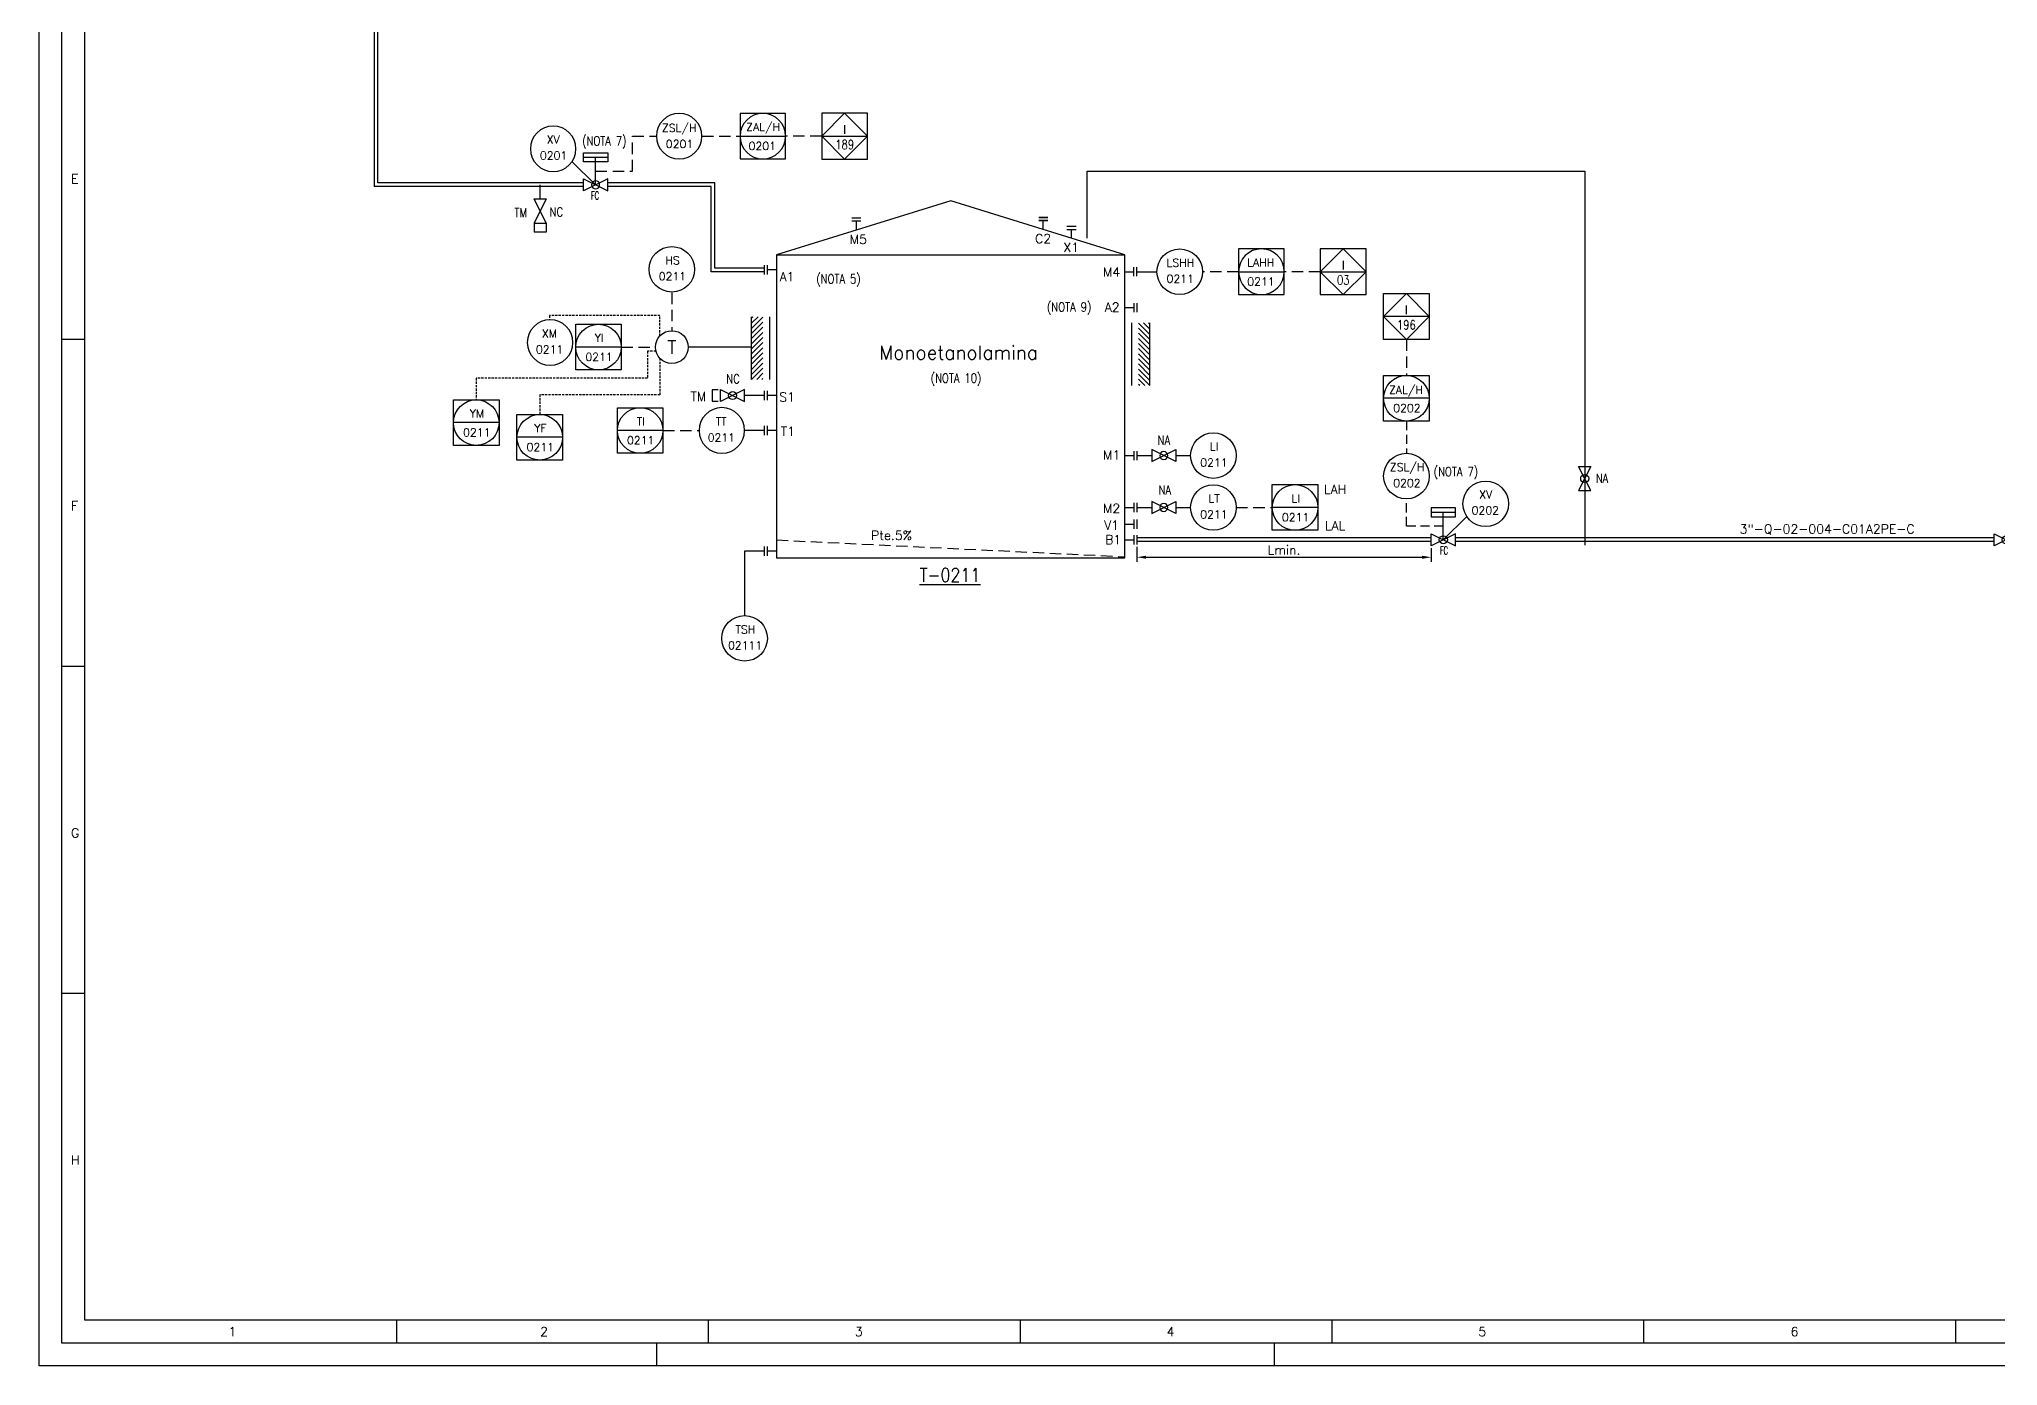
# Model space of a CAD drawing. Header units: metres. Extents: x 142 to 2995, y 1649 to 2243.
# Drawn here: x 1158 to 1587.8, y 1649 to 1940 of the extents above; entities that cross this region are included whole.
import ezdxf
from ezdxf.enums import TextEntityAlignment as Align

# ---------------------------------------------------------------- set-up
doc = ezdxf.new("R2010")
doc.units = ezdxf.units.M
doc.linetypes.add('TRAZOS', pattern=[0.75, 0.5, -0.25])
for name, color, linetype in [('CAJETIN', 1, 'Continuous'), ('COTAS', 4, 'Continuous'), ('EQUIPOS', 5, 'Continuous'), ('EQUIPOS 02', 1, 'Continuous'), ('FORMATO', 7, 'Continuous'), ('INSTRUMENTOS', 1, 'Continuous'), ('TEX', 7, 'Continuous'), ('TEXTO-INSTRUMENTACION', 7, 'Continuous'), ('TEXTO-VALVULAS Y ACCESORIOS', 7, 'Continuous'), ('TUBERIA', 5, 'Continuous'), ('TUBERÍA2', 1, 'TRAZOS'), ('VALVULAS Y ACCESORIOS', 1, 'Continuous')]:
    doc.layers.add(name, color=color, linetype=linetype)
doc.styles.add('PY', font='ROMANS.shx')
doc.styles.add('PY1', font='ROMANS.shx', dxfattribs={"width": 0.8})
doc.styles.add('PY3', font='ROMANS.shx', dxfattribs={"width": 0.6})
doc.styles.add('TXT', font='txt')
doc.linetypes.add('SEÑAL_MECANICA2', pattern='A,4.411183,["o",PY,S=4.130212,R=360,X=0,Y=-1.374288],0.588817,-0.374158,["",PY,S=2,R=360,X=0,Y=-0.688262],-2.183682', length=7.55784)
doc.dimstyles.new('1-5', dxfattribs={"dimtxt": 2, "dimasz": 2, "dimexe": 1, "dimexo": 0.5, "dimgap": 0.6, "dimtad": 1, "dimdec": 0, "dimlfac": 5, "dimzin": 0, "dimdsep": 46, "dimtxsty": 'PY', "dimcen": 0.7, "dimclrd": 4, "dimclre": 4, "dimclrt": 7, "dimazin": 0, "dimtfac": 1, "dimtdec": 0, "dimtofl": 0, "dimtmove": 0, "dimatfit": 3, "dimfxl": 1, "dimtolj": 1, "dimtzin": 0, "dimarcsym": 0})

# ---------------------------------------------------------------- blocks, each defined once
blk = doc.blocks.new('VALV GLOB-V')
at = {"layer": 'INSTRUMENTOS', "color": 1, "flags": 128}
blk.add_lwpolyline([(5.7, -1.43), (5.7, 1.43), (0, -1.43), (0, 1.43)], close=True, dxfattribs=at)
at = {"layer": 'INSTRUMENTOS', "color": 1}
blk.add_circle((2.85, 0), 0.95, dxfattribs=at)
at = {"layer": 'INSTRUMENTOS', "color": 7, "linetype": 'SEÑAL_MECANICA2', "style": 'PY'}
blk.add_attdef('REF.', text='', height=2, dxfattribs=at).set_placement((3, -3.37), align=Align.MIDDLE)
blk = doc.blocks.new('SEÑAL CIR')
at = {"color": 1}
blk.add_circle((0, 5.7), 5.7, dxfattribs=at)
at = {"layer": 'INSTRUMENTOS', "linetype": 'Continuous', "style": 'PY', "flags": 4}
for p in [(0.18, 6.94), (0.13, 2.95)]:
    blk.add_attdef('---', text='', height=2, dxfattribs=at).set_placement(p, align=Align.CENTER)
blk = doc.blocks.new('SEÑAL CIRCU MARCO')
at = {"color": 1, "linetype": 'Continuous', "ltscale": 0.5}
blk.add_line((5.7, 5.7), (-5.7, 5.7), dxfattribs=at)
at = {"color": 1, "flags": 128}
blk.add_lwpolyline([(5.7, 0), (-5.7, 0), (-5.7, 11.4), (5.7, 11.4)], close=True, dxfattribs=at)
at = {"color": 1}
blk.add_circle((0, 5.7), 5.7, dxfattribs=at)
at = {"style": 'PY'}
for tag, p in [('XXX', (0.18, 7.98)), ('YYY', (0.13, 3.24))]:
    blk.add_attdef(tag, text='', height=2, dxfattribs=at).set_placement(p, align=Align.MIDDLE)
blk = doc.blocks.new('SECUENCIA PROGRAMADA EN SISTEMA DE CONTROL PLC')
at = {"layer": 'INSTRUMENTOS'}
blk.add_line((-5, 5), (5, 5), dxfattribs=at)
at = {"layer": 'INSTRUMENTOS', "flags": 128}
for points in [[(0, 0), (-5, 5), (0, 10), (5, 5)], [(-5, 0), (5, 0), (5, 10), (-5, 10)]]:
    blk.add_lwpolyline(points, close=True, dxfattribs=at)
at = {"layer": 'TEXTO-INSTRUMENTACION', "linetype": 'Continuous', "style": 'PY1', "width": 0.8}
for tag, p in [('XXX', (0.01, 6.43)), ('YYY', (0.01, 3.17))]:
    blk.add_attdef(tag, text='', height=2, dxfattribs=at).set_placement(p, align=Align.MIDDLE_CENTER)
blk = doc.blocks.new('*D56')
at = {"layer": 'COTAS', "color": 4, "lineweight": -2, "transparency": 16777216}
for p, q in [((1398.85, 1828.66), (1398.85, 1825.35)), ((1463.4, 1828.32), (1463.4, 1825.35)), ((1400.85, 1826.35), (1461.4, 1826.35))]:
    blk.add_line(p, q, dxfattribs=at)
at = {"layer": 'COTAS', "color": 4, "transparency": 16777216}
for points in [[(1400.85, 1826.69), (1400.85, 1826.02), (1398.85, 1826.35)], [(1461.4, 1826.69), (1461.4, 1826.02), (1463.4, 1826.35)]]:
    blk.add_solid(points, dxfattribs=at)
at = {"layer": 'DEFPOINTS', "color": 0, "transparency": 16777216}
for p in [(1398.85, 1829.16), (1463.4, 1828.82), (1463.4, 1826.35)]:
    blk.add_point(p, dxfattribs=at)
at = {"layer": 'COTAS', "color": 7, "transparency": 16777216, "insert": (1431.12, 1827.95), "char_height": 2, "attachment_point": 5, "style": 'PY'}
blk.add_mtext('\\A1;Lmin.', dxfattribs=at)
blk = doc.blocks.new('VALV TIPO COMPUERTA')
at = {"layer": 'VALVULAS Y ACCESORIOS', "flags": 128}
blk.add_lwpolyline([(0, -1.33), (0, 1.33), (5.33, -1.33), (5.33, 1.33)], close=True, dxfattribs=at)
at = {"layer": 'TEXTO-VALVULAS Y ACCESORIOS', "linetype": 'SEÑAL_MECANICA2', "style": 'PY1', "width": 0.8}
blk.add_attdef('REF.', text='', height=2, dxfattribs=at).set_placement((2.94, -3.07), align=Align.MIDDLE)
blk = doc.blocks.new('TAPA ROSCADA S.W.')
at = {"layer": 'VALVULAS Y ACCESORIOS', "ltscale": 0.1}
for p, q in [((-0.75, 1), (0.75, 1)), ((0.75, 1), (0.75, -1)), ((-0.75, -1), (0.75, -1))]:
    blk.add_line(p, q, dxfattribs=at)
blk = doc.blocks.new('MARCO-A1')
at = {"layer": 'FORMATO', "color": 5}
for p, q in [((5, 225.25), (10, 225.25)), ((5, 153.5), (10, 153.5)), ((5, 81.75), (10, 81.75)), ((78.42, 10), (78.42, 5)), ((146.83, 10), (146.83, 5)), ((215.25, 10), (215.25, 5)), ((283.67, 10), (283.67, 5)), ((352.08, 10), (352.08, 5)), ((420.5, 10), (420.5, 5))]:
    blk.add_line(p, q, dxfattribs=at)
at = {"layer": 'FORMATO', "color": 1, "linetype": 'Continuous'}
for p, q in [((135.5, 5), (135.5, 0)), ((271, 5), (271, 0))]:
    blk.add_line(p, q, dxfattribs=at)
at = {"layer": 'FORMATO', "color": 1}
blk.add_lwpolyline([(0, 594), (841, 594), (841, 0), (0, 0)], close=True, dxfattribs=at)
at = {"layer": 'FORMATO', "color": 5}
blk.add_lwpolyline([(5, 589), (836, 589), (836, 5), (5, 5)], close=True, dxfattribs=at)
at = {"layer": 'FORMATO', "color": 8, "linetype": 'Continuous'}
blk.add_lwpolyline([(10, 584), (831, 584), (831, 10), (10, 10)], close=True, dxfattribs=at)
at = {"layer": 'FORMATO', "color": 1, "style": 'PY'}
for s, p in [('E', (7, 259.42)), ('F', (7, 187.67)), ('G', (7, 115.92)), ('H', (7, 44.17)), ('1', (41.52, 6.5)), ('2', (109.93, 6.5)), ('3', (178.99, 6.5)), ('4', (247.4, 6.5)), ('5', (315.82, 6.5)), ('6', (384.34, 6.5))]:
    blk.add_text(s, height=2, dxfattribs=at).set_placement(p)

msp = doc.modelspace()

# ---------------------------------------------------------------- hatches: boundary and pattern name
at = {"layer": 'EQUIPOS'}
h = msp.add_hatch(dxfattribs=at)
h.set_pattern_fill('ANSI31', color=4, scale=0.25, style=0)
h.set_pattern_definition([(45, (81.8776, 2669.2033), (-0.561266, 0.561266), [])])
h.paths.add_polyline_path([(1314.28, 1865.35), (1316.78, 1865.35), (1316.78, 1879.1), (1314.28, 1879.1)])
h = msp.add_hatch(dxfattribs=at)
h.set_pattern_fill('ANSI31', color=4, scale=0.25, style=0)
h.set_pattern_definition([(135, (2634.10984, 2667.8743), (0.561266, 0.561266), [])])
h.paths.add_polyline_path([(1401.7, 1864.02), (1399.2, 1864.02), (1399.2, 1877.77), (1401.7, 1877.77)])

# ---------------------------------------------------------------- linework, layer by layer
at = {"color": 1}
for p, q in [((1280.05, 1908.05), (1274.88, 1913.13)), ((1398.85, 1889), (1403.23, 1889)), ((1314.28, 1872.46), (1300.39, 1872.46)), ((1317.14, 1861.83), (1312.75, 1861.83)), ((1317.14, 1854.17), (1312.76, 1854.17)), ((1398.85, 1848.66), (1402.1, 1848.66)), ((1407.37, 1848.66), (1410.62, 1848.66)), ((1398.85, 1837.27), (1402.1, 1837.27)), ((1407.37, 1837.27), (1410.62, 1837.27)), ((1466.06, 1830.18), (1471.24, 1835.26)), ((1317.14, 1827.68), (1312.76, 1827.68))]:
    msp.add_line(p, q, dxfattribs=at)
at = {"color": 1, "flags": 128}
msp.add_lwpolyline([(1306.95, 1863.08), (1305.64, 1863.08), (1305.64, 1860.58), (1306.95, 1860.58)], dxfattribs=at)
at = {"color": 1}
msp.add_lwpolyline([(1312.76, 1827.68), (1312.76, 1813.56)], dxfattribs=at)
msp.add_circle((1296.79, 1872.46), 3.6, dxfattribs=at)
at = {"layer": 'CAJETIN', "color": 1, "linetype": 'TRAZOS', "ltscale": 5}
for p, q in [((1288.14, 1911.07), (1288.14, 1918.74)), ((1288.14, 1918.74), (1293.39, 1918.74)), ((1303.39, 1918.74), (1311.74, 1918.74)), ((1329.66, 1918.74), (1321.74, 1918.74)), ((1280.05, 1911.07), (1288.14, 1911.07)), ((1421.15, 1889), (1413.23, 1889)), ((1439.08, 1889), (1431.16, 1889)), ((1457.97, 1874.16), (1457.97, 1866.23)), ((1294.83, 1854.17), (1302.76, 1854.17)), ((1420.62, 1837.27), (1428.54, 1837.27)), ((1319.78, 1830.14), (1396.2, 1826.46))]:
    msp.add_line(p, q, dxfattribs=at)
at = {"layer": 'CAJETIN', "color": 1, "linetype": 'TRAZOS', "ltscale": 4}
for p, q in [((1457.97, 1856.23), (1457.98, 1849.15)), ((1457.98, 1833.2), (1457.98, 1839.16)), ((1466.06, 1833.2), (1457.98, 1833.2))]:
    msp.add_line(p, q, dxfattribs=at)
at = {"layer": 'EQUIPOS'}
for p, q in [((1357.99, 1904.53), (1319.78, 1892.67)), ((1396.2, 1892.67), (1357.99, 1904.53)), ((1319.78, 1892.67), (1319.78, 1826.25)), ((1396.2, 1830.16), (1396.2, 1892.67)), ((1396.2, 1826.25), (1396.2, 1830.16)), ((1319.78, 1826.25), (1396.2, 1826.25))]:
    msp.add_line(p, q, dxfattribs=at)
at = {"layer": 'EQUIPOS', "color": 4}
for p, q in [((1314.28, 1865.35), (1314.28, 1879.11)), ((1318.28, 1865.35), (1318.28, 1879.11)), ((1397.7, 1864.02), (1397.7, 1877.78)), ((1401.7, 1864.02), (1401.7, 1877.78))]:
    msp.add_line(p, q, dxfattribs=at)
at = {"layer": 'EQUIPOS'}
msp.add_lwpolyline([(1387.93, 1896.36), (1387.93, 1911.08), (1497.09, 1911.08), (1497.09, 1829.03)], dxfattribs=at)
at = {"layer": 'EQUIPOS 02', "color": 5}
msp.add_line((1319.78, 1892.67), (1396.2, 1892.67), dxfattribs=at)
at = {"layer": 'TUBERIA', "color": 5, "linetype": 'Continuous'}
for p, q in [((1277.39, 1908.47), (1232.23, 1908.47)), ((1295.42, 1908.47), (1282.72, 1908.47)), ((1295.42, 1908.47), (1282.72, 1908.47)), ((1300.68, 1908.47), (1282.72, 1908.47)), ((1306.18, 1908.47), (1300.68, 1908.47)), ((1306.18, 1908.47), (1300.68, 1908.47)), ((1306.18, 1889.8), (1306.18, 1908.47)), ((1317.14, 1889.8), (1306.18, 1889.8)), ((1463.4, 1830.59), (1398.85, 1830.58)), ((1416.85, 1830.58), (1404.15, 1830.58)), ((1416.85, 1830.58), (1404.15, 1830.58)), ((1481.43, 1830.59), (1468.73, 1830.59)), ((1481.43, 1830.59), (1468.73, 1830.59)), ((1586.94, 1830.58), (1468.73, 1830.59))]:
    msp.add_line(p, q, dxfattribs=at)
at = {"layer": 'TUBERIA', "color": 4, "linetype": 'Continuous'}
for p, q in [((1277.39, 1907.67), (1231.43, 1907.67)), ((1295.42, 1907.67), (1282.72, 1907.67)), ((1295.42, 1907.67), (1282.72, 1907.67)), ((1295.42, 1907.67), (1282.72, 1907.67)), ((1305.38, 1907.67), (1295.42, 1907.67)), ((1305.38, 1907.67), (1300.68, 1907.67)), ((1305.38, 1889), (1305.38, 1907.67)), ((1317.14, 1889), (1305.38, 1889)), ((1416.85, 1829.78), (1398.85, 1829.78)), ((1416.85, 1829.78), (1404.15, 1829.78)), ((1416.85, 1829.78), (1404.15, 1829.78)), ((1463.4, 1829.79), (1416.85, 1829.78)), ((1481.43, 1829.79), (1468.73, 1829.79)), ((1481.43, 1829.79), (1468.73, 1829.79)), ((1481.43, 1829.79), (1468.73, 1829.79)), ((1586.94, 1829.78), (1481.43, 1829.79))]:
    msp.add_line(p, q, dxfattribs=at)
at = {"layer": 'TUBERIA', "lineweight": 30}
msp.add_line((1267.88, 1904.99), (1267.88, 1908.05), dxfattribs=at)
at = {"layer": 'TUBERIA', "linetype": 'Continuous'}
for p, q in [((1337.28, 1898.1), (1337.28, 1900.08)), ((1378.29, 1898.23), (1378.29, 1900.21)), ((1378.29, 1898.23), (1378.29, 1900.21)), ((1384.47, 1896.31), (1384.47, 1898.29)), ((1319.78, 1889.4), (1317.8, 1889.4)), ((1396.2, 1889), (1398.19, 1889)), ((1396.2, 1881.12), (1398.19, 1881.12)), ((1319.78, 1861.83), (1317.8, 1861.83)), ((1319.78, 1854.17), (1317.8, 1854.17)), ((1396.2, 1848.66), (1398.19, 1848.66)), ((1396.2, 1837.27), (1398.19, 1837.27)), ((1396.2, 1833.6), (1398.19, 1833.6)), ((1319.78, 1827.68), (1317.8, 1827.68)), ((1396.2, 1830.16), (1398.19, 1830.16))]:
    msp.add_line(p, q, dxfattribs=at)
at = {"layer": 'TUBERIA', "color": 1, "linetype": 'TRAZOS', "ltscale": 5}
for p, q in [((1296.79, 1884.36), (1296.79, 1876.1)), ((1285.69, 1872.46), (1293.19, 1872.46))]:
    msp.add_line(p, q, dxfattribs=at)
at = {"layer": 'TUBERIA', "color": 4, "linetype": 'Continuous'}
msp.add_lwpolyline([(1724.87, 2078.61), (1724.87, 1990.71), (1231.43, 1990.71), (1231.43, 1907.67)], dxfattribs=at)
at = {"layer": 'TUBERIA', "color": 5, "linetype": 'Continuous'}
msp.add_lwpolyline([(1232.23, 1908.47), (1232.23, 1989.53), (1726.69, 1989.53), (1726.69, 2079.41)], dxfattribs=at)
at = {"layer": 'TUBERÍA2'}
for points in [[(1294.18, 1874.93), (1294.18, 1879.36), (1269.9, 1879.36), (1269.9, 1878.47)], [(1293.31, 1871.54), (1291.46, 1871.54), (1291.46, 1865.63), (1253.86, 1865.63)], [(1294.18, 1869.98), (1294.18, 1861.99), (1267.8, 1861.99)], [(1253.86, 1865.63), (1253.86, 1860.89)], [(1267.8, 1861.99), (1267.8, 1857.66)]]:
    msp.add_lwpolyline(points, dxfattribs=at)
at = {"layer": 'VALVULAS Y ACCESORIOS'}
for p, q in [((1282.72, 1914.09), (1277.39, 1914.09)), ((1280.05, 1908.05), (1280.05, 1914.09)), ((1463.4, 1836.22), (1468.73, 1836.22)), ((1466.06, 1830.18), (1466.06, 1836.22))]:
    msp.add_line(p, q, dxfattribs=at)
at = {"layer": 'VALVULAS Y ACCESORIOS', "ltscale": 0.1}
for p, q in [((1338.28, 1900.75), (1336.28, 1900.75)), ((1338.28, 1900.08), (1336.28, 1900.08)), ((1379.29, 1900.88), (1377.29, 1900.88)), ((1377.29, 1900.88), (1379.29, 1900.88)), ((1379.29, 1900.21), (1377.29, 1900.21)), ((1377.29, 1900.21), (1379.29, 1900.21)), ((1383.47, 1898.96), (1385.47, 1898.96)), ((1383.47, 1898.29), (1385.47, 1898.29)), ((1317.14, 1888.4), (1317.14, 1890.4)), ((1317.8, 1888.4), (1317.8, 1890.4)), ((1398.19, 1888), (1398.19, 1890)), ((1398.85, 1888), (1398.85, 1890)), ((1398.19, 1882.12), (1398.19, 1880.12)), ((1398.85, 1882.12), (1398.85, 1880.12)), ((1317.14, 1860.83), (1317.14, 1862.83)), ((1317.8, 1860.83), (1317.8, 1862.83)), ((1317.14, 1853.17), (1317.14, 1855.17)), ((1317.8, 1853.17), (1317.8, 1855.17)), ((1398.19, 1849.66), (1398.19, 1847.66)), ((1398.85, 1849.66), (1398.85, 1847.66)), ((1398.19, 1838.27), (1398.19, 1836.27)), ((1398.85, 1838.27), (1398.85, 1836.27)), ((1398.19, 1834.6), (1398.19, 1832.6)), ((1398.19, 1831.16), (1398.19, 1829.16)), ((1398.85, 1834.6), (1398.85, 1832.6)), ((1398.85, 1831.16), (1398.85, 1829.16)), ((1317.14, 1826.68), (1317.14, 1828.68)), ((1317.8, 1826.68), (1317.8, 1828.68))]:
    msp.add_line(p, q, dxfattribs=at)
at = {"layer": 'VALVULAS Y ACCESORIOS', "flags": 128}
for points in [[(1282.72, 1915.09), (1282.72, 1913.09), (1277.39, 1913.09), (1277.39, 1915.09)], [(1282.72, 1906.71), (1282.72, 1909.38), (1277.39, 1906.71), (1277.39, 1909.38)], [(1463.4, 1837.22), (1463.4, 1835.22), (1468.73, 1835.22), (1468.73, 1837.22)], [(1463.4, 1828.84), (1463.4, 1831.51), (1468.73, 1828.84), (1468.73, 1831.51)]]:
    msp.add_lwpolyline(points, close=True, dxfattribs=at)

# ---------------------------------------------------------------- block references
msp.add_blockref('MARCO-A1', (1157.95, 1648.95))
at = {"linetype": 'Continuous'}
ref = msp.add_blockref('SEÑAL CIR', (1298.39, 1913.74), dxfattribs=dict(at, xscale=-0.8770999999999276, yscale=0.8770999999999276, zscale=0.8770999999999276))
ref.add_attrib('---', 'ZSL/H', dxfattribs={"layer": 'INSTRUMENTOS', "color": 7, "linetype": 'Continuous', "height": 1.754, "style": 'PY'}).set_placement((1298.4, 1919.65), align=Align.CENTER)
ref.add_attrib('---', '0201', dxfattribs={"layer": 'INSTRUMENTOS', "color": 7, "linetype": 'Continuous', "height": 1.754, "style": 'PY'}).set_placement((1298.47, 1916.14), align=Align.CENTER)
ref = msp.add_blockref('SEÑAL CIRCU MARCO', (1316.74, 1913.74), dxfattribs=dict(xscale=-0.8770999999999276, yscale=0.8770999999999276, zscale=0.8770999999999276))
ref.add_attrib('XXX', 'ZAL/H', dxfattribs={"height": 1.754, "style": 'PY'}).set_placement((1316.81, 1920.62), align=Align.MIDDLE)
ref.add_attrib('YYY', '0201', dxfattribs={"height": 1.754, "style": 'PY'}).set_placement((1316.63, 1916.58), align=Align.MIDDLE)
ref = msp.add_blockref('SECUENCIA PROGRAMADA EN SISTEMA DE CONTROL PLC', (1334.69, 1913.71), dxfattribs=dict(xscale=1.005571670621066, yscale=1.005571670621066, zscale=1.005571670621066))
ref.add_attrib('XXX', 'I', dxfattribs={"layer": 'TEXTO-INSTRUMENTACION', "linetype": 'Continuous', "height": 2.01, "style": 'TXT'}).set_placement((1334.7, 1920.18), align=Align.MIDDLE_CENTER)
ref.add_attrib('YYY', '189', dxfattribs={"layer": 'TEXTO-INSTRUMENTACION', "linetype": 'Continuous', "height": 2.011, "style": 'PY1', "width": 0.8}).set_placement((1334.7, 1916.9), align=Align.MIDDLE_CENTER)
ref = msp.add_blockref('SEÑAL CIR', (1270.75, 1910.95), dxfattribs=dict(at, xscale=-0.8770999999999276, yscale=0.8770999999999276, zscale=0.8770999999999276))
ref.add_attrib('---', 'XV', dxfattribs={"layer": 'INSTRUMENTOS', "color": 7, "linetype": 'Continuous', "height": 1.754, "style": 'PY'}).set_placement((1270.75, 1917.11), align=Align.CENTER)
ref.add_attrib('---', '0201', dxfattribs={"layer": 'INSTRUMENTOS', "color": 7, "linetype": 'Continuous', "height": 1.754, "style": 'PY'}).set_placement((1270.83, 1913.62), align=Align.CENTER)
ref = msp.add_blockref('VALV GLOB-V', (1282.72, 1908.05), dxfattribs=dict(at, xscale=-0.9356729824555714, yscale=0.9356729824555714, zscale=0.9356729824555714))
ref.add_attrib('REF.', 'FC', dxfattribs={"layer": 'INSTRUMENTOS', "color": 7, "linetype": 'SEÑAL_MECANICA2', "height": 1.778, "style": 'PY3', "width": 0.6}).set_placement((1279.92, 1905.71), align=Align.MIDDLE)
at = {"linetype": 'Continuous', "rotation": 270}
msp.add_blockref('VALV TIPO COMPUERTA', (1267.88, 1904.99), dxfattribs=at)
at = {"color": 1, "linetype": 'Continuous', "xscale": 1.333333999999923, "yscale": 1.333333999999923, "zscale": 1.333333999999923, "rotation": 270}
msp.add_blockref('TAPA ROSCADA S.W.', (1267.88, 1898.65), dxfattribs=at)
at = {"linetype": 'Continuous'}
ref = msp.add_blockref('SEÑAL CIR', (1296.79, 1884.52), dxfattribs=dict(at, xscale=0.8770999999999276, yscale=0.8770999999999276, zscale=0.8770999999999276))
ref.add_attrib('---', 'HS', dxfattribs={"layer": 'INSTRUMENTOS', "color": 7, "linetype": 'Continuous', "height": 1.754, "style": 'PY'}).set_placement((1296.95, 1890.61), align=Align.CENTER)
ref.add_attrib('---', '0211', dxfattribs={"layer": 'INSTRUMENTOS', "color": 7, "linetype": 'Continuous', "height": 1.754, "style": 'PY'}).set_placement((1296.9, 1887.11), align=Align.CENTER)
ref = msp.add_blockref('SEÑAL CIR', (1408.23, 1884), dxfattribs=dict(at, xscale=0.8770999999999276, yscale=0.8770999999999276, zscale=0.8770999999999276))
ref.add_attrib('---', 'LSHH', dxfattribs={"layer": 'INSTRUMENTOS', "color": 7, "linetype": 'Continuous', "height": 1.754, "style": 'PY'}).set_placement((1408.39, 1890.09), align=Align.CENTER)
ref.add_attrib('---', '0211', dxfattribs={"layer": 'INSTRUMENTOS', "color": 7, "linetype": 'Continuous', "height": 1.754, "style": 'PY'}).set_placement((1408.34, 1886.59), align=Align.CENTER)
ref = msp.add_blockref('SEÑAL CIRCU MARCO', (1426.16, 1884), dxfattribs=dict(xscale=-0.8777884135909062, yscale=0.8777884135906788, zscale=0.8777884135908177))
ref.add_attrib('XXX', 'LAHH', dxfattribs={"height": 1.756, "style": 'PY'}).set_placement((1426, 1891.01), align=Align.MIDDLE)
ref.add_attrib('YYY', '0211', dxfattribs={"height": 1.756, "style": 'PY'}).set_placement((1426.05, 1886.84), align=Align.MIDDLE)
ref = msp.add_blockref('SECUENCIA PROGRAMADA EN SISTEMA DE CONTROL PLC', (1444.11, 1883.97), dxfattribs=dict(xscale=1.005571670621293, yscale=1.005571670621293, zscale=1.005571670621293))
ref.add_attrib('XXX', 'I', dxfattribs={"layer": 'TEXTO-INSTRUMENTACION', "linetype": 'Continuous', "height": 2.01, "style": 'TXT'}).set_placement((1444.12, 1890.44), align=Align.MIDDLE_CENTER)
ref.add_attrib('YYY', '03', dxfattribs={"layer": 'TEXTO-INSTRUMENTACION', "linetype": 'Continuous', "height": 2.011, "style": 'PY1', "width": 0.8}).set_placement((1444.12, 1887.16), align=Align.MIDDLE_CENTER)
ref = msp.add_blockref('SECUENCIA PROGRAMADA EN SISTEMA DE CONTROL PLC', (1457.97, 1874.16), dxfattribs=dict(xscale=-1.005571670621066, yscale=1.005571670621293, zscale=1.005571670621306))
ref.add_attrib('XXX', 'I', dxfattribs={"layer": 'TEXTO-INSTRUMENTACION', "linetype": 'Continuous', "height": 2.01, "style": 'TXT'}).set_placement((1457.96, 1880.63), align=Align.MIDDLE_CENTER)
ref.add_attrib('YYY', '196', dxfattribs={"layer": 'TEXTO-INSTRUMENTACION', "linetype": 'Continuous', "height": 2.011, "style": 'PY1', "width": 0.8}).set_placement((1457.96, 1877.34), align=Align.MIDDLE_CENTER)
ref = msp.add_blockref('SEÑAL CIR', (1270.07, 1868.47), dxfattribs=dict(at, xscale=-0.8771000000000413, yscale=0.8771000000000413, zscale=0.8771000000000413))
ref.add_attrib('---', 'XM', dxfattribs={"layer": 'INSTRUMENTOS', "color": 7, "linetype": 'Continuous', "height": 1.754, "style": 'PY'}).set_placement((1269.92, 1874.56), align=Align.CENTER)
ref.add_attrib('---', '0211', dxfattribs={"layer": 'INSTRUMENTOS', "color": 7, "linetype": 'Continuous', "height": 1.754, "style": 'PY'}).set_placement((1269.96, 1871.06), align=Align.CENTER)
for p, xscale, yscale, zscale, values in [((1280.69, 1867.46), 0.8770999999999276, 0.8770999999999276, 0.8770999999999276, {'XXX': 'YI', 'YYY': '0211'}), ((1253.86, 1850.89), 0.8771000000000413, 0.8771000000000413, 0.8771000000000413, {'XXX': 'YM', 'YYY': '0211'}), ((1267.8, 1847.67), 0.8771000000000413, 0.8771000000000413, 0.8771000000000413, {'XXX': 'YF', 'YYY': '0211'}), ((1289.83, 1849.16), 0.8777884135906788, 0.8777884135906788, 0.8777884135906788, {'XXX': 'TI', 'YYY': '0211'}), ((1433.54, 1832.27), 0.8777884135906788, 0.8777884135906788, 0.8777884135906788, {'XXX': 'LI', 'YYY': '0211'})]:
    msp.add_blockref('SEÑAL CIRCU MARCO', p, dxfattribs=dict(xscale=xscale, yscale=yscale, zscale=zscale)).add_auto_attribs(values)
ref = msp.add_blockref('SEÑAL CIRCU MARCO', (1457.97, 1856.23), dxfattribs=dict(xscale=0.8770999999999276, yscale=0.8770999999999276, zscale=0.8770999999999276))
ref.add_attrib('XXX', 'ZAL/H', dxfattribs={"height": 1.754, "style": 'PY'}).set_placement((1457.87, 1862.94), align=Align.MIDDLE)
ref.add_attrib('YYY', '0202', dxfattribs={"height": 1.754, "style": 'PY'}).set_placement((1458.08, 1859.08), align=Align.MIDDLE)
at = {"linetype": 'Continuous', "xscale": 0.9232631578945529, "yscale": 0.9232631578945529, "zscale": 0.9232631578945529}
for p in [(1307.49, 1861.83), (1586.94, 1830.16)]:
    msp.add_blockref('VALV GLOB-V', p, dxfattribs=at)
at = {"linetype": 'Continuous'}
ref = msp.add_blockref('SEÑAL CIR', (1307.76, 1849.17), dxfattribs=dict(at, xscale=-0.877100000000155, yscale=0.8770999999999276, zscale=0.8771))
ref.add_attrib('---', 'TT', dxfattribs={"layer": 'INSTRUMENTOS', "color": 7, "linetype": 'Continuous', "height": 1.754, "style": 'PY'}).set_placement((1307.6, 1855.25), align=Align.CENTER)
ref.add_attrib('---', '0211', dxfattribs={"layer": 'INSTRUMENTOS', "color": 7, "linetype": 'Continuous', "height": 1.754, "style": 'PY'}).set_placement((1307.65, 1851.75), align=Align.CENTER)
ref = msp.add_blockref('SEÑAL CIR', (1415.62, 1843.66), dxfattribs=dict(at, xscale=0.8770999999999276, yscale=0.8770999999999276, zscale=0.8770999999999276))
ref.add_attrib('---', 'LI', dxfattribs={"layer": 'INSTRUMENTOS', "color": 7, "linetype": 'Continuous', "height": 1.754, "style": 'PY'}).set_placement((1415.78, 1849.74), align=Align.CENTER)
ref.add_attrib('---', '0211', dxfattribs={"layer": 'INSTRUMENTOS', "color": 7, "linetype": 'Continuous', "height": 1.754, "style": 'PY'}).set_placement((1415.73, 1846.24), align=Align.CENTER)
for p, xscale, yscale, zscale, rotation in [((1402.1, 1848.66), -0.9232631578945529, 0.9232631578947803, 0.9232631578946926, 180), ((1497.09, 1846.25), 0.9232631578945529, 0.9232631578945529, 0.9232631578945529, 270), ((1402.1, 1837.27), -0.9232631578945529, 0.9232631578947803, 0.9232631578946926, 180)]:
    msp.add_blockref('VALV GLOB-V', p, dxfattribs=dict(at, xscale=xscale, yscale=yscale, zscale=zscale, rotation=rotation))
ref = msp.add_blockref('SEÑAL CIR', (1457.98, 1839.16), dxfattribs=dict(at, xscale=0.8770999999999276, yscale=0.8770999999999276, zscale=0.8770999999999276))
ref.add_attrib('---', 'ZSL/H', dxfattribs={"layer": 'INSTRUMENTOS', "color": 7, "linetype": 'Continuous', "height": 1.754, "style": 'PY'}).set_placement((1458.13, 1845.24), align=Align.CENTER)
ref.add_attrib('---', '0202', dxfattribs={"layer": 'INSTRUMENTOS', "color": 7, "linetype": 'Continuous', "height": 1.754, "style": 'PY'}).set_placement((1458.09, 1841.74), align=Align.CENTER)
ref = msp.add_blockref('SEÑAL CIR', (1415.62, 1832.27), dxfattribs=dict(at, xscale=0.8770999999999276, yscale=0.8770999999999276, zscale=0.8770999999999276))
ref.add_attrib('---', 'LT', dxfattribs={"layer": 'INSTRUMENTOS', "color": 7, "linetype": 'Continuous', "height": 1.754, "style": 'PY'}).set_placement((1415.78, 1838.35), align=Align.CENTER)
ref.add_attrib('---', '0211', dxfattribs={"layer": 'INSTRUMENTOS', "color": 7, "linetype": 'Continuous', "height": 1.754, "style": 'PY'}).set_placement((1415.73, 1834.86), align=Align.CENTER)
ref = msp.add_blockref('SEÑAL CIR', (1475.37, 1833.08), dxfattribs=dict(at, xscale=0.8770999999999276, yscale=0.8770999999999276, zscale=0.8770999999999276))
ref.add_attrib('---', 'XV', dxfattribs={"layer": 'INSTRUMENTOS', "color": 7, "linetype": 'Continuous', "height": 1.754, "style": 'PY'}).set_placement((1475.37, 1839.24), align=Align.CENTER)
ref.add_attrib('---', '0202', dxfattribs={"layer": 'INSTRUMENTOS', "color": 7, "linetype": 'Continuous', "height": 1.754, "style": 'PY'}).set_placement((1475.29, 1835.75), align=Align.CENTER)
ref = msp.add_blockref('VALV GLOB-V', (1463.4, 1830.18), dxfattribs=dict(at, xscale=0.9356729824555714, yscale=0.9356729824555714, zscale=0.9356729824555714))
ref.add_attrib('REF.', 'FC', dxfattribs={"layer": 'INSTRUMENTOS', "color": 7, "linetype": 'SEÑAL_MECANICA2', "height": 1.778, "style": 'PY3', "width": 0.6}).set_placement((1466.2, 1827.84), align=Align.MIDDLE)
ref = msp.add_blockref('SEÑAL CIR', (1312.75, 1803.56), dxfattribs=dict(at, xscale=0.8770999999999276, yscale=0.8770999999999276, zscale=0.8770999999999276))
ref.add_attrib('---', 'TSH', dxfattribs={"layer": 'INSTRUMENTOS', "color": 7, "linetype": 'Continuous', "height": 1.754, "style": 'PY'}).set_placement((1312.91, 1809.64), align=Align.CENTER)
ref.add_attrib('---', '02111', dxfattribs={"layer": 'INSTRUMENTOS', "color": 7, "linetype": 'Continuous', "height": 1.754, "style": 'PY'}).set_placement((1312.86, 1806.14), align=Align.CENTER)

# ---------------------------------------------------------------- texts
at = {"color": 7, "style": 'PY'}
msp.add_text('T', height=2.92, dxfattribs=at).set_placement((1296.79, 1872.46), align=Align.MIDDLE)
at = {"layer": 'CAJETIN', "color": 6, "linetype": 'Continuous', "style": 'PY', "width": 0.85}
msp.add_text('%%UT-0211', height=3, dxfattribs=at).set_placement((1357.81, 1820.97), align=Align.CENTER)
at = {"layer": 'EQUIPOS', "color": 6, "insert": (1359.71, 1872.75), "char_height": 3, "width": 39.4248, "attachment_point": 2, "style": 'PY'}
msp.add_mtext('Monoetanolamina', dxfattribs=at)
at = {"layer": 'TEX', "color": 7, "char_height": 2, "width": 28.6036, "attachment_point": 5, "style": 'PY1'}
for s, insert in [('(NOTA 7)', (1281.97, 1917.36)), ('TM', (1263.61, 1901.96)), ('NC', (1271.45, 1902.12)), ('(NOTA 5)', (1333.34, 1887.09)), ('(NOTA 9)', (1383.96, 1880.92)), ('NC', (1310.2, 1865.49)), ('(NOTA 10)', (1359.15, 1865.31)), ('NA', (1404.77, 1852.03)), ('(NOTA 7)', (1468.84, 1844.81)), ('NA', (1500.9, 1843.67)), ('NA', (1404.97, 1841.1))]:
    msp.add_mtext(s, dxfattribs=dict(at, insert=insert))
at = {"layer": 'TEXTO-VALVULAS Y ACCESORIOS', "style": 'PY'}
msp.add_text('3"-Q-02-004-C01A2PE-C', height=2, dxfattribs=at).set_placement((1550.3, 1831.55), align=Align.CENTER)
at = {"layer": 'TEXTO-VALVULAS Y ACCESORIOS', "color": 7, "linetype": 'Continuous', "insert": (1340.5, 1832.15), "char_height": 2, "width": 14.9764, "attachment_point": 1, "style": 'PY'}
msp.add_mtext('Pte.5%', dxfattribs=at)
at = {"layer": 'TEXTO-VALVULAS Y ACCESORIOS', "color": 7, "linetype": 'Continuous', "style": 'PY', "flags": 4}
for tag, p in [('M5', (1337.7, 1895.12)), ('C2', (1378.25, 1895.25)), ('X1', (1384.43, 1893.33)), ('A1', (1322.06, 1886.91)), ('M4', (1393.28, 1887.93)), ('A2', (1393.4, 1880.22)), ('TM', (1302.61, 1860.62)), ('S1', (1322.06, 1860.52)), ('T1', (1322.25, 1852.98)), ('M1', (1393.28, 1847.79)), ('LAH', (1442.33, 1840.24)), ('M2', (1393.29, 1836.06)), ('V1', (1393.29, 1832.39)), ('B1', (1393.62, 1829.23)), ('LAL', (1442.33, 1832.28))]:
    msp.add_attdef(tag, text='---', height=2, dxfattribs=at).set_placement(p, align=Align.CENTER)

# ---------------------------------------------------------------- dimensions: what is measured, and where the dimension line sits
at = {"layer": 'COTAS', "color": 1}
dim = msp.add_linear_dim(base=(1463.4, 1826.35), p1=(1398.85, 1829.16), p2=(1463.4, 1828.82), text='Lmin.', dimstyle='1-5', dxfattribs=at)
dim.commit()
dim.dimension.update_dxf_attribs({"geometry": '*D56', "text_midpoint": (1431.12, 1827.95)})

doc.saveas('drawing.dxf')
